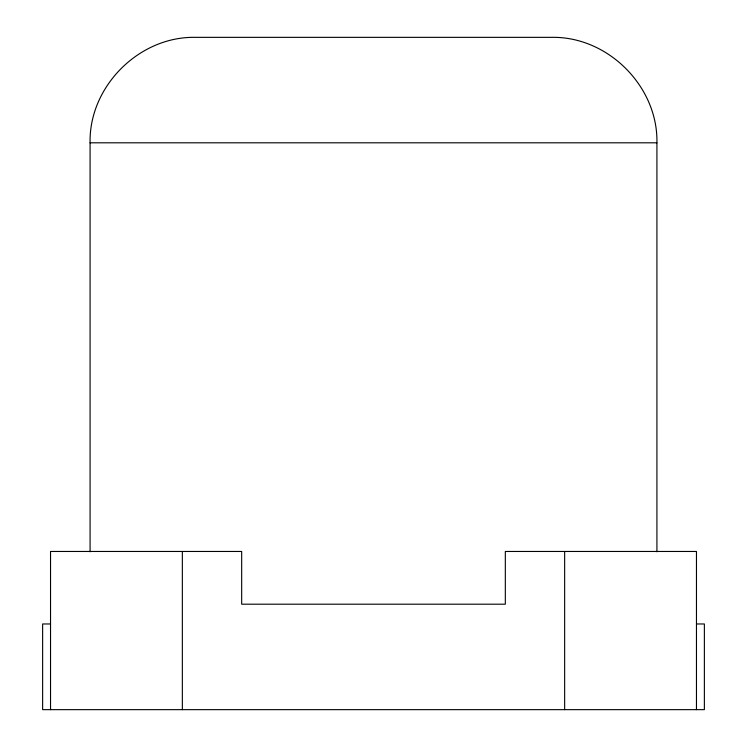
<?xml version="1.0" encoding="UTF-8"?>
<svg xmlns="http://www.w3.org/2000/svg" width="747" height="747" viewBox="0 0 747 747"><rect width="100%" height="100%" fill="white"/><g stroke="black" fill="none" stroke-linecap="round" stroke-linejoin="round"><path stroke-width="1.12" d="M90.079 551.762L90.079 142.808C88.893 86.437 139.166 36.164 195.537 37.35L551.463 37.35C607.834 36.164 658.107 86.437 656.921 142.808L656.921 551.762M90.079 142.808L656.921 142.808M50.535 623.969L42.626 623.969L42.626 709.65L704.374 709.65L704.374 623.969L696.465 623.969M696.465 709.65L696.465 551.463L505.327 551.463L505.327 604.192L241.673 604.192L241.673 551.463L50.535 551.463L50.535 709.65M564.648 551.463L564.648 709.65M182.352 551.463L182.352 709.65"/></g></svg>
